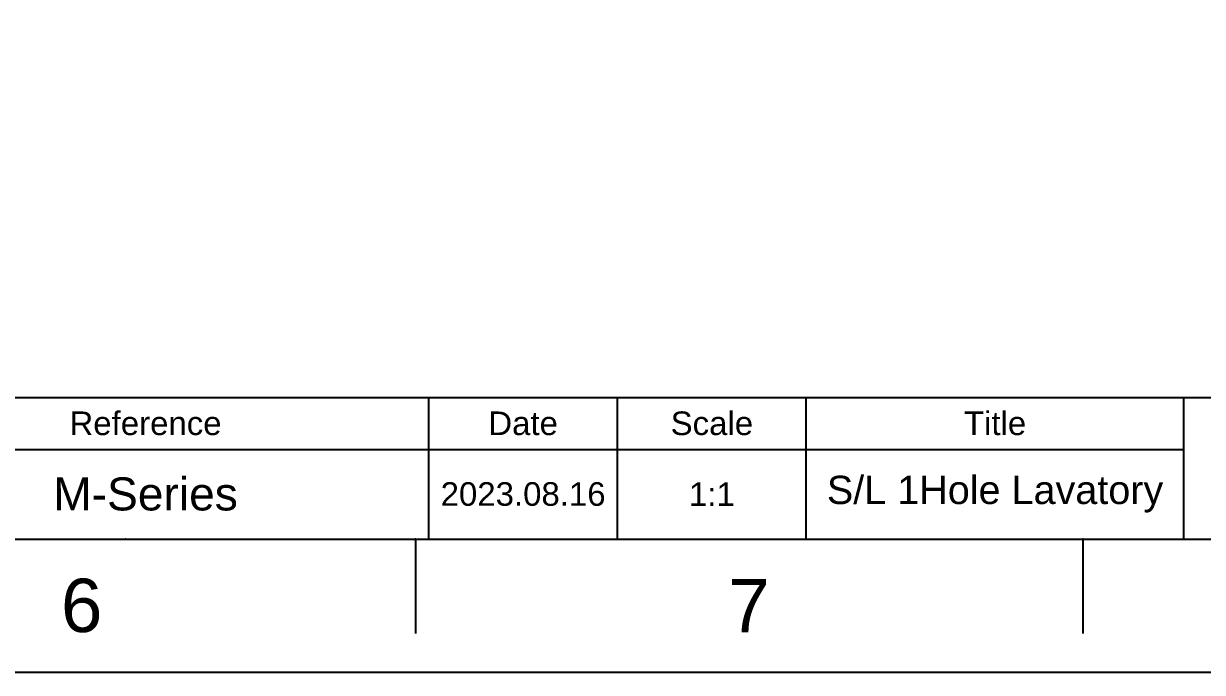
# Model space of a CAD drawing. Extents: x 9520 to 10292, y -16148 to -15602.
# Drawn here: x 10036.1 to 10198.4, y -16148.1 to -16058.7 of the extents above; entities that cross this region are included whole.
import ezdxf

# ---------------------------------------------------------------- set-up
doc = ezdxf.new("R2010")
doc.units = 0
doc.header["$MEASUREMENT"] = 0
doc.layers.add('FORM', color=7, linetype='CONTINUOUS')
doc.layers.add('TEXT', color=2, linetype='CONTINUOUS')
doc.styles.get("Standard").update_dxf_attribs({"font": 'arial.ttf'})

msp = doc.modelspace()

# ---------------------------------------------------------------- linework, layer by layer
at = {"layer": 'FORM'}
for p, q in [((9922.28, -16110.24), (10273.83, -16110.24)), ((10091.88, -16129.74), (10091.88, -16110.24)), ((10091.88, -16129.74), (10091.88, -16110.24)), ((10091.88, -16129.74), (10091.88, -16110.24)), ((10117.87, -16129.74), (10117.87, -16110.24)), ((10143.87, -16129.74), (10143.87, -16110.24)), ((10195.85, -16129.74), (10195.85, -16110.24)), ((10013.91, -16117.39), (10195.85, -16117.39)), ((9538.7, -16129.74), (10273.83, -16129.74)), ((10090.04, -16129.74), (10090.04, -16142.73)), ((10181.94, -16129.74), (10181.94, -16142.73))]:
    msp.add_line(p, q, dxfattribs=at)
msp.add_lwpolyline([(9520.32, -15602.28), (10292.2, -15602.28), (10292.2, -16148.12), (9520.32, -16148.12)], close=True, dxfattribs=at)
for p in [(10050.14, -16129.74), (10090.04, -16129.74), (10181.94, -16129.74)]:
    msp.add_point(p, dxfattribs=at)

# ---------------------------------------------------------------- texts
at = {"layer": 'FORM', "char_height": 7.35, "attachment_point": 5}
for s, insert in [('6', (10044.1, -16138.93)), ('7', (10135.99, -16138.93))]:
    msp.add_mtext_dynamic_manual_height_columns(s, width=64.98, gutter_width=16.25, heights=[0], dxfattribs=dict(at, insert=insert))
at = {"layer": 'TEXT', "attachment_point": 5}
for s, width, insert, char_height in [('Reference', 77.976, (10052.89, -16113.82), 3.249), ('Date', 25.992, (10104.88, -16113.82), 3.249), ('Scale', 25.992, (10130.87, -16113.82), 3.249), ('Title', 51.984, (10169.86, -16113.82), 3.249), ('S/L 1Hole Lavatory', 51.984, (10169.86, -16123.56), 3.8988), ('M-Series', 77.976, (10052.89, -16123.56), 4.549), ('2023.08.16', 25.992, (10104.88, -16123.56), 3.249), ('1:1', 25.992, (10130.87, -16123.56), 3.249)]:
    msp.add_mtext_dynamic_manual_height_columns(s, width=width, gutter_width=16.25, heights=[0], dxfattribs=dict(at, insert=insert, char_height=char_height))

doc.saveas('drawing.dxf')
